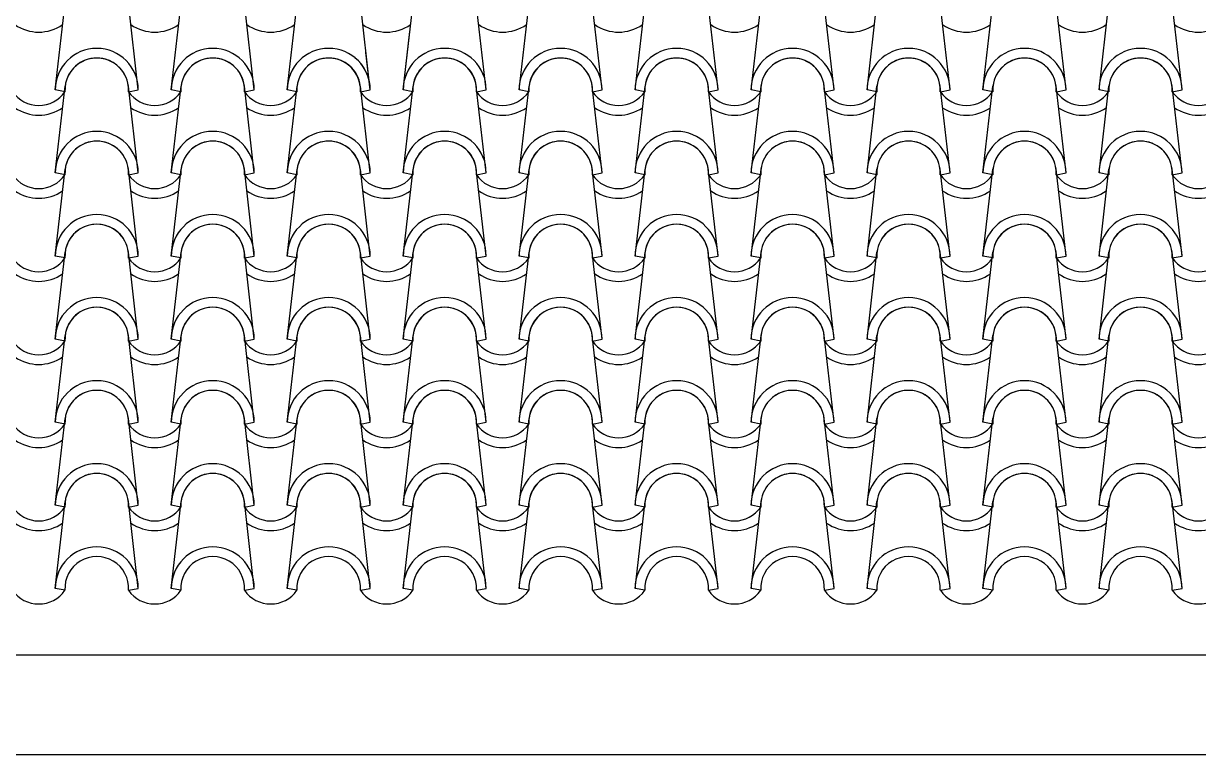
# Model space of a CAD drawing. Header units: millimetres. Extents: x -255 to 41745, y 236 to 29936.
# Drawn here: x 10370 to 12138, y 11760 to 12860 of the extents above; entities that cross this region are included whole.
import ezdxf

# ---------------------------------------------------------------- set-up
doc = ezdxf.new("R2010")
doc.units = ezdxf.units.MM
doc.layers.add('1', color=1, linetype='Continuous')
doc.layers.add('CALIDADES', color=7, linetype='Continuous')

msp = doc.modelspace()

# ---------------------------------------------------------------- linework, layer by layer
at = {"layer": '1'}
for p, q in [((10417.9, 12760.3), (10432.8, 12891)), ((10542.9, 12760.3), (10528, 12891)), ((10592.4, 12760.3), (10607.3, 12891)), ((10717.4, 12760.3), (10702.5, 12891)), ((10766.9, 12760.3), (10781.9, 12891)), ((10891.9, 12760.3), (10877, 12891)), ((10941.4, 12760.3), (10956.4, 12891)), ((11066.4, 12760.3), (11051.5, 12891)), ((11115.9, 12760.3), (11130.9, 12891)), ((11240.9, 12760.3), (11226, 12891)), ((11290.4, 12760.3), (11305.4, 12891)), ((11415.4, 12760.3), (11400.5, 12891)), ((11464.9, 12760.3), (11479.9, 12891)), ((11589.9, 12760.3), (11575, 12891)), ((11639.4, 12760.3), (11654.4, 12891)), ((11764.4, 12760.3), (11749.5, 12891)), ((11813.9, 12760.3), (11828.9, 12891)), ((11938.9, 12760.3), (11924, 12891)), ((11988.5, 12760.3), (12003.4, 12891)), ((12113.5, 12760.3), (12098.5, 12891)), ((10941.4, 12760.3), (10951.4, 12848.1)), ((10891.9, 12760.3), (10885.5, 12816.7)), ((10417.9, 12635.3), (10432.8, 12766)), ((10542.9, 12635.3), (10528, 12766)), ((10592.4, 12635.3), (10607.3, 12766)), ((10717.4, 12635.3), (10702.5, 12766)), ((10766.9, 12635.3), (10781.9, 12766)), ((10891.9, 12635.3), (10877, 12766)), ((10891.9, 12635.3), (10877, 12766)), ((10941.4, 12635.3), (10956.4, 12766)), ((10941.4, 12635.3), (10956.4, 12766)), ((11066.4, 12635.3), (11051.5, 12766)), ((11115.9, 12635.3), (11130.9, 12766)), ((11240.9, 12635.3), (11226, 12766)), ((11290.4, 12635.3), (11305.4, 12766)), ((11415.4, 12635.3), (11400.5, 12766)), ((11464.9, 12635.3), (11479.9, 12766)), ((11589.9, 12635.3), (11575, 12766)), ((11639.4, 12635.3), (11654.4, 12766)), ((11764.4, 12635.3), (11749.5, 12766)), ((11813.9, 12635.3), (11828.9, 12766)), ((11938.9, 12635.3), (11924, 12766)), ((11988.5, 12635.3), (12003.4, 12766)), ((12113.5, 12635.3), (12098.5, 12766)), ((10432.6, 12757.4), (10417.9, 12760.3)), ((10432.6, 12757.4), (10417.9, 12760.3)), ((10528.2, 12757.4), (10542.9, 12760.3)), ((10528.2, 12757.4), (10542.9, 12760.3)), ((10607.1, 12757.4), (10592.4, 12760.3)), ((10607.1, 12757.4), (10592.4, 12760.3)), ((10702.8, 12757.4), (10717.4, 12760.3)), ((10702.8, 12757.4), (10717.4, 12760.3)), ((10781.6, 12757.4), (10766.9, 12760.3)), ((10781.6, 12757.4), (10766.9, 12760.3)), ((10877.3, 12757.4), (10891.9, 12760.3)), ((10877.3, 12757.4), (10891.9, 12760.3)), ((10877.3, 12757.4), (10891.9, 12760.3)), ((10877.3, 12757.4), (10891.9, 12760.3)), ((10956.1, 12757.4), (10941.4, 12760.3)), ((10956.1, 12757.4), (10941.4, 12760.3)), ((10956.1, 12757.4), (10941.4, 12760.3)), ((10956.1, 12757.4), (10941.4, 12760.3)), ((11051.8, 12757.4), (11066.4, 12760.3)), ((11051.8, 12757.4), (11066.4, 12760.3)), ((11130.6, 12757.4), (11115.9, 12760.3)), ((11130.6, 12757.4), (11115.9, 12760.3)), ((11226.3, 12757.4), (11240.9, 12760.3)), ((11226.3, 12757.4), (11240.9, 12760.3)), ((11305.1, 12757.4), (11290.4, 12760.3)), ((11305.1, 12757.4), (11290.4, 12760.3)), ((11400.8, 12757.4), (11415.4, 12760.3)), ((11400.8, 12757.4), (11415.4, 12760.3)), ((11479.6, 12757.4), (11464.9, 12760.3)), ((11479.6, 12757.4), (11464.9, 12760.3)), ((11575.3, 12757.4), (11589.9, 12760.3)), ((11575.3, 12757.4), (11589.9, 12760.3)), ((11654.1, 12757.4), (11639.4, 12760.3)), ((11654.1, 12757.4), (11639.4, 12760.3)), ((11749.8, 12757.4), (11764.4, 12760.3)), ((11749.8, 12757.4), (11764.4, 12760.3)), ((11828.6, 12757.4), (11813.9, 12760.3)), ((11828.6, 12757.4), (11813.9, 12760.3)), ((11924.3, 12757.4), (11938.9, 12760.3)), ((11924.3, 12757.4), (11938.9, 12760.3)), ((12003.1, 12757.4), (11988.5, 12760.3)), ((12003.1, 12757.4), (11988.5, 12760.3)), ((12098.8, 12757.4), (12113.5, 12760.3)), ((12098.8, 12757.4), (12113.5, 12760.3)), ((10417.9, 12510.3), (10432.8, 12641)), ((10432.6, 12632.4), (10417.9, 12635.3)), ((10432.6, 12632.4), (10417.9, 12635.3)), ((10542.9, 12510.3), (10528, 12641)), ((10528.2, 12632.4), (10542.9, 12635.3)), ((10528.2, 12632.4), (10542.9, 12635.3)), ((10592.4, 12510.3), (10607.3, 12641)), ((10607.1, 12632.4), (10592.4, 12635.3)), ((10607.1, 12632.4), (10592.4, 12635.3)), ((10717.4, 12510.3), (10702.5, 12641)), ((10702.8, 12632.4), (10717.4, 12635.3)), ((10702.8, 12632.4), (10717.4, 12635.3)), ((10766.9, 12510.3), (10781.9, 12641)), ((10781.6, 12632.4), (10766.9, 12635.3)), ((10781.6, 12632.4), (10766.9, 12635.3)), ((10891.9, 12510.3), (10877, 12641)), ((10891.9, 12510.3), (10877, 12641)), ((10877.3, 12632.4), (10891.9, 12635.3)), ((10877.3, 12632.4), (10891.9, 12635.3)), ((10877.3, 12632.4), (10891.9, 12635.3)), ((10877.3, 12632.4), (10891.9, 12635.3)), ((10941.4, 12510.3), (10956.4, 12641)), ((10941.4, 12510.3), (10956.4, 12641)), ((10956.1, 12632.4), (10941.4, 12635.3)), ((10956.1, 12632.4), (10941.4, 12635.3)), ((10956.1, 12632.4), (10941.4, 12635.3)), ((10956.1, 12632.4), (10941.4, 12635.3)), ((11066.4, 12510.3), (11051.5, 12641)), ((11051.8, 12632.4), (11066.4, 12635.3)), ((11051.8, 12632.4), (11066.4, 12635.3)), ((11115.9, 12510.3), (11130.9, 12641)), ((11130.6, 12632.4), (11115.9, 12635.3)), ((11130.6, 12632.4), (11115.9, 12635.3)), ((11240.9, 12510.3), (11226, 12641)), ((11226.3, 12632.4), (11240.9, 12635.3)), ((11226.3, 12632.4), (11240.9, 12635.3)), ((11290.4, 12510.3), (11305.4, 12641)), ((11305.1, 12632.4), (11290.4, 12635.3)), ((11305.1, 12632.4), (11290.4, 12635.3)), ((11415.4, 12510.3), (11400.5, 12641)), ((11400.8, 12632.4), (11415.4, 12635.3)), ((11400.8, 12632.4), (11415.4, 12635.3)), ((11464.9, 12510.3), (11479.9, 12641)), ((11479.6, 12632.4), (11464.9, 12635.3)), ((11479.6, 12632.4), (11464.9, 12635.3)), ((11589.9, 12510.3), (11575, 12641)), ((11575.3, 12632.4), (11589.9, 12635.3)), ((11575.3, 12632.4), (11589.9, 12635.3)), ((11639.4, 12510.3), (11654.4, 12641)), ((11654.1, 12632.4), (11639.4, 12635.3)), ((11654.1, 12632.4), (11639.4, 12635.3)), ((11764.4, 12510.3), (11749.5, 12641)), ((11749.8, 12632.4), (11764.4, 12635.3)), ((11749.8, 12632.4), (11764.4, 12635.3)), ((11813.9, 12510.3), (11828.9, 12641)), ((11828.6, 12632.4), (11813.9, 12635.3)), ((11828.6, 12632.4), (11813.9, 12635.3)), ((11938.9, 12510.3), (11924, 12641)), ((11924.3, 12632.4), (11938.9, 12635.3)), ((11924.3, 12632.4), (11938.9, 12635.3)), ((11988.5, 12510.3), (12003.4, 12641)), ((12003.1, 12632.4), (11988.5, 12635.3)), ((12003.1, 12632.4), (11988.5, 12635.3)), ((12113.5, 12510.3), (12098.5, 12641)), ((12098.8, 12632.4), (12113.5, 12635.3)), ((12098.8, 12632.4), (12113.5, 12635.3)), ((10417.9, 12385.3), (10432.8, 12516)), ((10432.6, 12507.4), (10417.9, 12510.3)), ((10432.6, 12507.4), (10417.9, 12510.3)), ((10542.9, 12385.3), (10528, 12516)), ((10528.2, 12507.4), (10542.9, 12510.3)), ((10528.2, 12507.4), (10542.9, 12510.3)), ((10592.4, 12385.3), (10607.3, 12516)), ((10607.1, 12507.4), (10592.4, 12510.3)), ((10607.1, 12507.4), (10592.4, 12510.3)), ((10717.4, 12385.3), (10702.5, 12516)), ((10702.8, 12507.4), (10717.4, 12510.3)), ((10702.8, 12507.4), (10717.4, 12510.3)), ((10766.9, 12385.3), (10781.9, 12516)), ((10781.6, 12507.4), (10766.9, 12510.3)), ((10781.6, 12507.4), (10766.9, 12510.3)), ((10891.9, 12385.3), (10877, 12516)), ((10891.9, 12385.3), (10877, 12516)), ((10877.3, 12507.4), (10891.9, 12510.3)), ((10877.3, 12507.4), (10891.9, 12510.3)), ((10877.3, 12507.4), (10891.9, 12510.3)), ((10877.3, 12507.4), (10891.9, 12510.3)), ((10941.4, 12385.3), (10956.4, 12516)), ((10941.4, 12385.3), (10956.4, 12516)), ((10956.1, 12507.4), (10941.4, 12510.3)), ((10956.1, 12507.4), (10941.4, 12510.3)), ((10956.1, 12507.4), (10941.4, 12510.3)), ((10956.1, 12507.4), (10941.4, 12510.3)), ((11066.4, 12385.3), (11051.5, 12516)), ((11051.8, 12507.4), (11066.4, 12510.3)), ((11051.8, 12507.4), (11066.4, 12510.3)), ((11115.9, 12385.3), (11130.9, 12516)), ((11130.6, 12507.4), (11115.9, 12510.3)), ((11130.6, 12507.4), (11115.9, 12510.3)), ((11240.9, 12385.3), (11226, 12516)), ((11226.3, 12507.4), (11240.9, 12510.3)), ((11226.3, 12507.4), (11240.9, 12510.3)), ((11290.4, 12385.3), (11305.4, 12516)), ((11305.1, 12507.4), (11290.4, 12510.3)), ((11305.1, 12507.4), (11290.4, 12510.3)), ((11415.4, 12385.3), (11400.5, 12516)), ((11400.8, 12507.4), (11415.4, 12510.3)), ((11400.8, 12507.4), (11415.4, 12510.3)), ((11464.9, 12385.3), (11479.9, 12516)), ((11479.6, 12507.4), (11464.9, 12510.3)), ((11479.6, 12507.4), (11464.9, 12510.3)), ((11589.9, 12385.3), (11575, 12516)), ((11575.3, 12507.4), (11589.9, 12510.3)), ((11575.3, 12507.4), (11589.9, 12510.3)), ((11639.4, 12385.3), (11654.4, 12516)), ((11654.1, 12507.4), (11639.4, 12510.3)), ((11654.1, 12507.4), (11639.4, 12510.3)), ((11764.4, 12385.3), (11749.5, 12516)), ((11749.8, 12507.4), (11764.4, 12510.3)), ((11749.8, 12507.4), (11764.4, 12510.3)), ((11813.9, 12385.3), (11828.9, 12516)), ((11828.6, 12507.4), (11813.9, 12510.3)), ((11828.6, 12507.4), (11813.9, 12510.3)), ((11938.9, 12385.3), (11924, 12516)), ((11924.3, 12507.4), (11938.9, 12510.3)), ((11924.3, 12507.4), (11938.9, 12510.3)), ((11988.5, 12385.3), (12003.4, 12516)), ((12003.1, 12507.4), (11988.5, 12510.3)), ((12003.1, 12507.4), (11988.5, 12510.3)), ((12113.5, 12385.3), (12098.5, 12516)), ((12098.8, 12507.4), (12113.5, 12510.3)), ((12098.8, 12507.4), (12113.5, 12510.3)), ((10417.9, 12260.3), (10432.8, 12391)), ((10432.6, 12382.4), (10417.9, 12385.3)), ((10432.6, 12382.4), (10417.9, 12385.3)), ((10542.9, 12260.3), (10528, 12391)), ((10528.2, 12382.4), (10542.9, 12385.3)), ((10528.2, 12382.4), (10542.9, 12385.3)), ((10592.4, 12260.3), (10607.3, 12391)), ((10607.1, 12382.4), (10592.4, 12385.3)), ((10607.1, 12382.4), (10592.4, 12385.3)), ((10717.4, 12260.3), (10702.5, 12391)), ((10702.8, 12382.4), (10717.4, 12385.3)), ((10702.8, 12382.4), (10717.4, 12385.3)), ((10766.9, 12260.3), (10781.9, 12391)), ((10781.6, 12382.4), (10766.9, 12385.3)), ((10781.6, 12382.4), (10766.9, 12385.3)), ((10891.9, 12260.3), (10877, 12391)), ((10891.9, 12260.3), (10877, 12391)), ((10877.3, 12382.4), (10891.9, 12385.3)), ((10877.3, 12382.4), (10891.9, 12385.3)), ((10877.3, 12382.4), (10891.9, 12385.3)), ((10877.3, 12382.4), (10891.9, 12385.3)), ((10941.4, 12260.3), (10956.4, 12391)), ((10941.4, 12260.3), (10956.4, 12391)), ((10956.1, 12382.4), (10941.4, 12385.3)), ((10956.1, 12382.4), (10941.4, 12385.3)), ((10956.1, 12382.4), (10941.4, 12385.3)), ((10956.1, 12382.4), (10941.4, 12385.3)), ((11066.4, 12260.3), (11051.5, 12391)), ((11051.8, 12382.4), (11066.4, 12385.3)), ((11051.8, 12382.4), (11066.4, 12385.3)), ((11115.9, 12260.3), (11130.9, 12391)), ((11130.6, 12382.4), (11115.9, 12385.3)), ((11130.6, 12382.4), (11115.9, 12385.3)), ((11240.9, 12260.3), (11226, 12391)), ((11226.3, 12382.4), (11240.9, 12385.3)), ((11226.3, 12382.4), (11240.9, 12385.3)), ((11290.4, 12260.3), (11305.4, 12391)), ((11305.1, 12382.4), (11290.4, 12385.3)), ((11305.1, 12382.4), (11290.4, 12385.3)), ((11415.4, 12260.3), (11400.5, 12391)), ((11400.8, 12382.4), (11415.4, 12385.3)), ((11400.8, 12382.4), (11415.4, 12385.3)), ((11464.9, 12260.3), (11479.9, 12391)), ((11479.6, 12382.4), (11464.9, 12385.3)), ((11479.6, 12382.4), (11464.9, 12385.3)), ((11589.9, 12260.3), (11575, 12391)), ((11575.3, 12382.4), (11589.9, 12385.3)), ((11575.3, 12382.4), (11589.9, 12385.3)), ((11639.4, 12260.3), (11654.4, 12391)), ((11654.1, 12382.4), (11639.4, 12385.3)), ((11654.1, 12382.4), (11639.4, 12385.3)), ((11764.4, 12260.3), (11749.5, 12391)), ((11749.8, 12382.4), (11764.4, 12385.3)), ((11749.8, 12382.4), (11764.4, 12385.3)), ((11813.9, 12260.3), (11828.9, 12391)), ((11828.6, 12382.4), (11813.9, 12385.3)), ((11828.6, 12382.4), (11813.9, 12385.3)), ((11938.9, 12260.3), (11924, 12391)), ((11924.3, 12382.4), (11938.9, 12385.3)), ((11924.3, 12382.4), (11938.9, 12385.3)), ((11988.5, 12260.3), (12003.4, 12391)), ((12003.1, 12382.4), (11988.5, 12385.3)), ((12003.1, 12382.4), (11988.5, 12385.3)), ((12113.5, 12260.3), (12098.5, 12391)), ((12098.8, 12382.4), (12113.5, 12385.3)), ((12098.8, 12382.4), (12113.5, 12385.3)), ((10417.9, 12135.3), (10432.8, 12266)), ((10432.6, 12257.4), (10417.9, 12260.3)), ((10432.6, 12257.4), (10417.9, 12260.3)), ((10542.9, 12135.3), (10528, 12266)), ((10528.2, 12257.4), (10542.9, 12260.3)), ((10528.2, 12257.4), (10542.9, 12260.3)), ((10592.4, 12135.3), (10607.3, 12266)), ((10607.1, 12257.4), (10592.4, 12260.3)), ((10607.1, 12257.4), (10592.4, 12260.3)), ((10717.4, 12135.3), (10702.5, 12266)), ((10702.8, 12257.4), (10717.4, 12260.3)), ((10702.8, 12257.4), (10717.4, 12260.3)), ((10766.9, 12135.3), (10781.9, 12266)), ((10781.6, 12257.4), (10766.9, 12260.3)), ((10781.6, 12257.4), (10766.9, 12260.3)), ((10891.9, 12135.3), (10877, 12266)), ((10891.9, 12135.3), (10877, 12266)), ((10877.3, 12257.4), (10891.9, 12260.3)), ((10877.3, 12257.4), (10891.9, 12260.3)), ((10877.3, 12257.4), (10891.9, 12260.3)), ((10877.3, 12257.4), (10891.9, 12260.3)), ((10941.4, 12135.3), (10956.4, 12266)), ((10941.4, 12135.3), (10956.4, 12266)), ((10956.1, 12257.4), (10941.4, 12260.3)), ((10956.1, 12257.4), (10941.4, 12260.3)), ((10956.1, 12257.4), (10941.4, 12260.3)), ((10956.1, 12257.4), (10941.4, 12260.3)), ((11066.4, 12135.3), (11051.5, 12266)), ((11051.8, 12257.4), (11066.4, 12260.3)), ((11051.8, 12257.4), (11066.4, 12260.3)), ((11115.9, 12135.3), (11130.9, 12266)), ((11130.6, 12257.4), (11115.9, 12260.3)), ((11130.6, 12257.4), (11115.9, 12260.3)), ((11240.9, 12135.3), (11226, 12266)), ((11226.3, 12257.4), (11240.9, 12260.3)), ((11226.3, 12257.4), (11240.9, 12260.3)), ((11290.4, 12135.3), (11305.4, 12266)), ((11305.1, 12257.4), (11290.4, 12260.3)), ((11305.1, 12257.4), (11290.4, 12260.3)), ((11415.4, 12135.3), (11400.5, 12266)), ((11400.8, 12257.4), (11415.4, 12260.3)), ((11400.8, 12257.4), (11415.4, 12260.3)), ((11464.9, 12135.3), (11479.9, 12266)), ((11479.6, 12257.4), (11464.9, 12260.3)), ((11479.6, 12257.4), (11464.9, 12260.3)), ((11589.9, 12135.3), (11575, 12266)), ((11575.3, 12257.4), (11589.9, 12260.3)), ((11575.3, 12257.4), (11589.9, 12260.3)), ((11639.4, 12135.3), (11654.4, 12266)), ((11654.1, 12257.4), (11639.4, 12260.3)), ((11654.1, 12257.4), (11639.4, 12260.3)), ((11764.4, 12135.3), (11749.5, 12266)), ((11749.8, 12257.4), (11764.4, 12260.3)), ((11749.8, 12257.4), (11764.4, 12260.3)), ((11813.9, 12135.3), (11828.9, 12266)), ((11828.6, 12257.4), (11813.9, 12260.3)), ((11828.6, 12257.4), (11813.9, 12260.3)), ((11938.9, 12135.3), (11924, 12266)), ((11924.3, 12257.4), (11938.9, 12260.3)), ((11924.3, 12257.4), (11938.9, 12260.3)), ((11988.5, 12135.3), (12003.4, 12266)), ((12003.1, 12257.4), (11988.5, 12260.3)), ((12003.1, 12257.4), (11988.5, 12260.3)), ((12113.5, 12135.3), (12098.5, 12266)), ((12098.8, 12257.4), (12113.5, 12260.3)), ((12098.8, 12257.4), (12113.5, 12260.3)), ((10417.9, 12010.3), (10432.8, 12141)), ((10432.6, 12132.4), (10417.9, 12135.3)), ((10432.6, 12132.4), (10417.9, 12135.3)), ((10542.9, 12010.3), (10528, 12141)), ((10528.2, 12132.4), (10542.9, 12135.3)), ((10528.2, 12132.4), (10542.9, 12135.3)), ((10592.4, 12010.3), (10607.3, 12141)), ((10607.1, 12132.4), (10592.4, 12135.3)), ((10607.1, 12132.4), (10592.4, 12135.3)), ((10717.4, 12010.3), (10702.5, 12141)), ((10702.8, 12132.4), (10717.4, 12135.3)), ((10702.8, 12132.4), (10717.4, 12135.3)), ((10766.9, 12010.3), (10781.9, 12141)), ((10781.6, 12132.4), (10766.9, 12135.3)), ((10781.6, 12132.4), (10766.9, 12135.3)), ((10891.9, 12010.3), (10877, 12141)), ((10891.9, 12010.3), (10877, 12141)), ((10877.3, 12132.4), (10891.9, 12135.3)), ((10877.3, 12132.4), (10891.9, 12135.3)), ((10877.3, 12132.4), (10891.9, 12135.3)), ((10877.3, 12132.4), (10891.9, 12135.3)), ((10941.4, 12010.3), (10956.4, 12141)), ((10941.4, 12010.3), (10956.4, 12141)), ((10956.1, 12132.4), (10941.4, 12135.3)), ((10956.1, 12132.4), (10941.4, 12135.3)), ((10956.1, 12132.4), (10941.4, 12135.3)), ((10956.1, 12132.4), (10941.4, 12135.3)), ((11066.4, 12010.3), (11051.5, 12141)), ((11051.8, 12132.4), (11066.4, 12135.3)), ((11051.8, 12132.4), (11066.4, 12135.3)), ((11115.9, 12010.3), (11130.9, 12141)), ((11130.6, 12132.4), (11115.9, 12135.3)), ((11130.6, 12132.4), (11115.9, 12135.3)), ((11240.9, 12010.3), (11226, 12141)), ((11226.3, 12132.4), (11240.9, 12135.3)), ((11226.3, 12132.4), (11240.9, 12135.3)), ((11290.4, 12010.3), (11305.4, 12141)), ((11305.1, 12132.4), (11290.4, 12135.3)), ((11305.1, 12132.4), (11290.4, 12135.3)), ((11415.4, 12010.3), (11400.5, 12141)), ((11400.8, 12132.4), (11415.4, 12135.3)), ((11400.8, 12132.4), (11415.4, 12135.3)), ((11464.9, 12010.3), (11479.9, 12141)), ((11479.6, 12132.4), (11464.9, 12135.3)), ((11479.6, 12132.4), (11464.9, 12135.3)), ((11589.9, 12010.3), (11575, 12141)), ((11575.3, 12132.4), (11589.9, 12135.3)), ((11575.3, 12132.4), (11589.9, 12135.3)), ((11639.4, 12010.3), (11654.4, 12141)), ((11654.1, 12132.4), (11639.4, 12135.3)), ((11654.1, 12132.4), (11639.4, 12135.3)), ((11764.4, 12010.3), (11749.5, 12141)), ((11749.8, 12132.4), (11764.4, 12135.3)), ((11749.8, 12132.4), (11764.4, 12135.3)), ((11813.9, 12010.3), (11828.9, 12141)), ((11828.6, 12132.4), (11813.9, 12135.3)), ((11828.6, 12132.4), (11813.9, 12135.3)), ((11938.9, 12010.3), (11924, 12141)), ((11924.3, 12132.4), (11938.9, 12135.3)), ((11924.3, 12132.4), (11938.9, 12135.3)), ((11988.5, 12010.3), (12003.4, 12141)), ((12003.1, 12132.4), (11988.5, 12135.3)), ((12003.1, 12132.4), (11988.5, 12135.3)), ((12113.5, 12010.3), (12098.5, 12141)), ((12098.8, 12132.4), (12113.5, 12135.3)), ((12098.8, 12132.4), (12113.5, 12135.3)), ((10432.6, 12007.4), (10417.9, 12010.3)), ((10528.2, 12007.4), (10542.9, 12010.3)), ((10607.1, 12007.4), (10592.4, 12010.3)), ((10702.8, 12007.4), (10717.4, 12010.3)), ((10781.6, 12007.4), (10766.9, 12010.3)), ((10877.3, 12007.4), (10891.9, 12010.3)), ((10877.3, 12007.4), (10891.9, 12010.3)), ((10956.1, 12007.4), (10941.4, 12010.3)), ((10956.1, 12007.4), (10941.4, 12010.3)), ((11051.8, 12007.4), (11066.4, 12010.3)), ((11130.6, 12007.4), (11115.9, 12010.3)), ((11226.3, 12007.4), (11240.9, 12010.3)), ((11305.1, 12007.4), (11290.4, 12010.3)), ((11400.8, 12007.4), (11415.4, 12010.3)), ((11479.6, 12007.4), (11464.9, 12010.3)), ((11575.3, 12007.4), (11589.9, 12010.3)), ((11654.1, 12007.4), (11639.4, 12010.3)), ((11749.8, 12007.4), (11764.4, 12010.3)), ((11828.6, 12007.4), (11813.9, 12010.3)), ((11924.3, 12007.4), (11938.9, 12010.3)), ((12003.1, 12007.4), (11988.5, 12010.3)), ((12098.8, 12007.4), (12113.5, 12010.3))]:
    msp.add_line(p, q, dxfattribs=at)
for centre, radius, start, end in [((10393.1, 12909.7), 62.5, 234.9308, 305.0692), ((10567.6, 12909.7), 62.5, 234.9308, 305.0692), ((10742.1, 12909.7), 62.5, 234.9308, 305.0692), ((10916.6, 12909.7), 62.5, 234.9308, 305.0692), ((10916.6, 12909.7), 62.5, 234.9308, 305.0692), ((11091.1, 12909.7), 62.5, 234.9308, 305.0692), ((11091.1, 12909.7), 62.5, 234.9308, 305.0692), ((11265.6, 12909.7), 62.5, 234.9308, 305.0692), ((11440.1, 12909.7), 62.5, 234.9308, 305.0692), ((11614.6, 12909.7), 62.5, 234.9308, 305.0692), ((11789.1, 12909.7), 62.5, 234.9308, 305.0692), ((11963.6, 12909.7), 62.5, 234.9308, 305.0692), ((12138.1, 12909.7), 62.5, 234.9308, 305.0692), ((10480.4, 12760.3), 62.5, 0, 180), ((10480.4, 12760.3), 62.5, 0, 180), ((10654.9, 12760.3), 62.5, 0, 180), ((10654.9, 12760.3), 62.5, 0, 180), ((10829.4, 12760.3), 62.5, 0, 180), ((10829.4, 12760.3), 62.5, 0, 180), ((11003.9, 12760.3), 62.5, 0, 180), ((11003.9, 12760.3), 62.5, 0, 180), ((11178.4, 12760.3), 62.5, 0, 180), ((11178.4, 12760.3), 62.5, 0, 180), ((11352.9, 12760.3), 62.5, 0, 180), ((11352.9, 12760.3), 62.5, 0, 180), ((11527.4, 12760.3), 62.5, 0, 180), ((11527.4, 12760.3), 62.5, 0, 180), ((11701.9, 12760.3), 62.5, 0, 180), ((11701.9, 12760.3), 62.5, 0, 180), ((11876.4, 12760.3), 62.5, 0, 180), ((11876.4, 12760.3), 62.5, 0, 180), ((12051, 12760.3), 62.5, 0, 180), ((12051, 12760.3), 62.5, 0, 180), ((10480.4, 12760.3), 47.9, 356.4887, 183.5113), ((10480.4, 12760.3), 47.9, 356.4887, 183.5113), ((10480.4, 12760.3), 47.9, 6.838, 173.162), ((10654.9, 12760.3), 47.9, 356.4887, 183.5113), ((10654.9, 12760.3), 47.9, 356.4887, 183.5113), ((10654.9, 12760.3), 47.9, 6.838, 173.162), ((10829.4, 12760.3), 47.9, 356.4887, 183.5113), ((10829.4, 12760.3), 47.9, 356.4887, 183.5113), ((10829.4, 12760.3), 47.9, 6.838, 173.162), ((10829.4, 12760.3), 47.9, 6.838, 59.3952), ((10829.4, 12760.3), 47.9, 356.4887, 59.3952), ((10829.4, 12760.3), 47.9, 356.4887, 59.3952), ((10829.4, 12760.3), 62.5, 0, 50.8029), ((10829.4, 12760.3), 62.5, 0, 50.8029), ((11003.9, 12760.3), 47.9, 356.4887, 183.5113), ((11003.9, 12760.3), 47.9, 356.4887, 183.5113), ((11003.9, 12760.3), 47.9, 6.838, 173.162), ((11178.4, 12760.3), 47.9, 356.4887, 183.5113), ((11178.4, 12760.3), 47.9, 356.4887, 183.5113), ((11178.4, 12760.3), 47.9, 6.838, 173.162), ((11352.9, 12760.3), 47.9, 356.4887, 183.5113), ((11352.9, 12760.3), 47.9, 356.4887, 183.5113), ((11352.9, 12760.3), 47.9, 6.838, 173.162), ((11527.4, 12760.3), 47.9, 356.4887, 183.5113), ((11527.4, 12760.3), 47.9, 356.4887, 183.5113), ((11527.4, 12760.3), 47.9, 6.838, 173.162), ((11701.9, 12760.3), 47.9, 356.4887, 183.5113), ((11701.9, 12760.3), 47.9, 356.4887, 183.5113), ((11701.9, 12760.3), 47.9, 6.838, 173.162), ((11876.4, 12760.3), 47.9, 356.4887, 183.5113), ((11876.4, 12760.3), 47.9, 356.4887, 183.5113), ((11876.4, 12760.3), 47.9, 6.838, 173.162), ((12051, 12760.3), 47.9, 356.4887, 183.5113), ((12051, 12760.3), 47.9, 356.4887, 183.5113), ((12051, 12760.3), 47.9, 6.838, 173.162), ((10393.1, 12784.7), 47.9, 214.756, 325.244), ((10393.1, 12784.7), 47.9, 214.756, 325.244), ((10567.6, 12784.7), 47.9, 214.756, 325.244), ((10567.6, 12784.7), 47.9, 214.756, 325.244), ((10742.1, 12784.7), 47.9, 214.756, 325.244), ((10742.1, 12784.7), 47.9, 214.756, 325.244), ((10916.6, 12784.7), 47.9, 214.756, 325.244), ((10916.6, 12784.7), 47.9, 214.756, 325.244), ((10916.6, 12784.7), 47.9, 214.756, 325.244), ((10916.6, 12784.7), 47.9, 214.756, 325.244), ((11091.1, 12784.7), 47.9, 214.756, 325.244), ((11091.1, 12784.7), 47.9, 214.756, 325.244), ((11265.6, 12784.7), 47.9, 214.756, 325.244), ((11265.6, 12784.7), 47.9, 214.756, 325.244), ((11440.1, 12784.7), 47.9, 214.756, 325.244), ((11440.1, 12784.7), 47.9, 214.756, 325.244), ((11614.6, 12784.7), 47.9, 214.756, 325.244), ((11614.6, 12784.7), 47.9, 214.756, 325.244), ((11789.1, 12784.7), 47.9, 214.756, 325.244), ((11789.1, 12784.7), 47.9, 214.756, 325.244), ((11963.6, 12784.7), 47.9, 214.756, 325.244), ((11963.6, 12784.7), 47.9, 214.756, 325.244), ((12138.1, 12784.7), 47.9, 214.756, 325.244), ((12138.1, 12784.7), 47.9, 214.756, 325.244), ((10393.1, 12784.7), 62.5, 234.9308, 305.0692), ((10567.6, 12784.7), 62.5, 234.9308, 305.0692), ((10742.1, 12784.7), 62.5, 234.9308, 305.0692), ((10916.6, 12784.7), 62.5, 234.9308, 305.0692), ((10916.6, 12784.7), 62.5, 234.9308, 305.0692), ((11091.1, 12784.7), 62.5, 234.9308, 305.0692), ((11265.6, 12784.7), 62.5, 234.9308, 305.0692), ((11440.1, 12784.7), 62.5, 234.9308, 305.0692), ((11614.6, 12784.7), 62.5, 234.9308, 305.0692), ((11789.1, 12784.7), 62.5, 234.9308, 305.0692), ((11963.6, 12784.7), 62.5, 234.9308, 305.0692), ((12138.1, 12784.7), 62.5, 234.9308, 305.0692), ((10480.4, 12635.3), 62.5, 0, 180), ((10480.4, 12635.3), 62.5, 0, 180), ((10654.9, 12635.3), 62.5, 0, 180), ((10654.9, 12635.3), 62.5, 0, 180), ((10829.4, 12635.3), 62.5, 0, 180), ((10829.4, 12635.3), 62.5, 0, 180), ((11003.9, 12635.3), 62.5, 0, 180), ((11003.9, 12635.3), 62.5, 0, 180), ((11178.4, 12635.3), 62.5, 0, 180), ((11178.4, 12635.3), 62.5, 0, 180), ((11352.9, 12635.3), 62.5, 0, 180), ((11352.9, 12635.3), 62.5, 0, 180), ((11527.4, 12635.3), 62.5, 0, 180), ((11527.4, 12635.3), 62.5, 0, 180), ((11701.9, 12635.3), 62.5, 0, 180), ((11701.9, 12635.3), 62.5, 0, 180), ((11876.4, 12635.3), 62.5, 0, 180), ((11876.4, 12635.3), 62.5, 0, 180), ((12051, 12635.3), 62.5, 0, 180), ((12051, 12635.3), 62.5, 0, 180), ((10480.4, 12635.3), 47.9, 356.4887, 183.5113), ((10480.4, 12635.3), 47.9, 356.4887, 183.5113), ((10480.4, 12635.3), 47.9, 6.838, 173.162), ((10654.9, 12635.3), 47.9, 356.4887, 183.5113), ((10654.9, 12635.3), 47.9, 356.4887, 183.5113), ((10654.9, 12635.3), 47.9, 6.838, 173.162), ((10829.4, 12635.3), 47.9, 356.4887, 183.5113), ((10829.4, 12635.3), 47.9, 356.4887, 183.5113), ((10829.4, 12635.3), 47.9, 6.838, 173.162), ((11003.9, 12635.3), 47.9, 356.4887, 183.5113), ((11003.9, 12635.3), 47.9, 356.4887, 183.5113), ((11003.9, 12635.3), 47.9, 6.838, 173.162), ((11178.4, 12635.3), 47.9, 356.4887, 183.5113), ((11178.4, 12635.3), 47.9, 356.4887, 183.5113), ((11178.4, 12635.3), 47.9, 6.838, 173.162), ((11352.9, 12635.3), 47.9, 356.4887, 183.5113), ((11352.9, 12635.3), 47.9, 356.4887, 183.5113), ((11352.9, 12635.3), 47.9, 6.838, 173.162), ((11527.4, 12635.3), 47.9, 356.4887, 183.5113), ((11527.4, 12635.3), 47.9, 356.4887, 183.5113), ((11527.4, 12635.3), 47.9, 6.838, 173.162), ((11701.9, 12635.3), 47.9, 356.4887, 183.5113), ((11701.9, 12635.3), 47.9, 356.4887, 183.5113), ((11701.9, 12635.3), 47.9, 6.838, 173.162), ((11876.4, 12635.3), 47.9, 356.4887, 183.5113), ((11876.4, 12635.3), 47.9, 356.4887, 183.5113), ((11876.4, 12635.3), 47.9, 6.838, 173.162), ((12051, 12635.3), 47.9, 356.4887, 183.5113), ((12051, 12635.3), 47.9, 356.4887, 183.5113), ((12051, 12635.3), 47.9, 6.838, 173.162), ((10393.1, 12659.7), 47.9, 214.756, 325.244), ((10393.1, 12659.7), 47.9, 214.756, 325.244), ((10567.6, 12659.7), 47.9, 214.756, 325.244), ((10567.6, 12659.7), 47.9, 214.756, 325.244), ((10742.1, 12659.7), 47.9, 214.756, 325.244), ((10742.1, 12659.7), 47.9, 214.756, 325.244), ((10916.6, 12659.7), 47.9, 214.756, 325.244), ((10916.6, 12659.7), 47.9, 214.756, 325.244), ((10916.6, 12659.7), 47.9, 214.756, 325.244), ((10916.6, 12659.7), 47.9, 214.756, 325.244), ((11091.1, 12659.7), 47.9, 214.756, 325.244), ((11091.1, 12659.7), 47.9, 214.756, 325.244), ((11265.6, 12659.7), 47.9, 214.756, 325.244), ((11265.6, 12659.7), 47.9, 214.756, 325.244), ((11440.1, 12659.7), 47.9, 214.756, 325.244), ((11440.1, 12659.7), 47.9, 214.756, 325.244), ((11614.6, 12659.7), 47.9, 214.756, 325.244), ((11614.6, 12659.7), 47.9, 214.756, 325.244), ((11789.1, 12659.7), 47.9, 214.756, 325.244), ((11789.1, 12659.7), 47.9, 214.756, 325.244), ((11963.6, 12659.7), 47.9, 214.756, 325.244), ((11963.6, 12659.7), 47.9, 214.756, 325.244), ((12138.1, 12659.7), 47.9, 214.756, 325.244), ((12138.1, 12659.7), 47.9, 214.756, 325.244), ((10393.1, 12659.7), 62.5, 234.9308, 305.0692), ((10567.6, 12659.7), 62.5, 234.9308, 305.0692), ((10742.1, 12659.7), 62.5, 234.9308, 305.0692), ((10916.6, 12659.7), 62.5, 234.9308, 305.0692), ((10916.6, 12659.7), 62.5, 234.9308, 305.0692), ((11091.1, 12659.7), 62.5, 234.9308, 305.0692), ((11265.6, 12659.7), 62.5, 234.9308, 305.0692), ((11440.1, 12659.7), 62.5, 234.9308, 305.0692), ((11614.6, 12659.7), 62.5, 234.9308, 305.0692), ((11789.1, 12659.7), 62.5, 234.9308, 305.0692), ((11963.6, 12659.7), 62.5, 234.9308, 305.0692), ((12138.1, 12659.7), 62.5, 234.9308, 305.0692), ((10480.4, 12510.3), 62.5, 0, 180), ((10480.4, 12510.3), 62.5, 0, 180), ((10654.9, 12510.3), 62.5, 0, 180), ((10654.9, 12510.3), 62.5, 0, 180), ((10829.4, 12510.3), 62.5, 0, 180), ((10829.4, 12510.3), 62.5, 0, 180), ((11003.9, 12510.3), 62.5, 0, 180), ((11003.9, 12510.3), 62.5, 0, 180), ((11178.4, 12510.3), 62.5, 0, 180), ((11178.4, 12510.3), 62.5, 0, 180), ((11352.9, 12510.3), 62.5, 0, 180), ((11352.9, 12510.3), 62.5, 0, 180), ((11527.4, 12510.3), 62.5, 0, 180), ((11527.4, 12510.3), 62.5, 0, 180), ((11701.9, 12510.3), 62.5, 0, 180), ((11701.9, 12510.3), 62.5, 0, 180), ((11876.4, 12510.3), 62.5, 0, 180), ((11876.4, 12510.3), 62.5, 0, 180), ((12051, 12510.3), 62.5, 0, 180), ((12051, 12510.3), 62.5, 0, 180), ((10480.4, 12510.3), 47.9, 356.4887, 183.5113), ((10480.4, 12510.3), 47.9, 356.4887, 183.5113), ((10480.4, 12510.3), 47.9, 6.838, 173.162), ((10654.9, 12510.3), 47.9, 356.4887, 183.5113), ((10654.9, 12510.3), 47.9, 356.4887, 183.5113), ((10654.9, 12510.3), 47.9, 6.838, 173.162), ((10829.4, 12510.3), 47.9, 356.4887, 183.5113), ((10829.4, 12510.3), 47.9, 356.4887, 183.5113), ((10829.4, 12510.3), 47.9, 6.838, 173.162), ((11003.9, 12510.3), 47.9, 356.4887, 183.5113), ((11003.9, 12510.3), 47.9, 356.4887, 183.5113), ((11003.9, 12510.3), 47.9, 6.838, 173.162), ((11178.4, 12510.3), 47.9, 356.4887, 183.5113), ((11178.4, 12510.3), 47.9, 356.4887, 183.5113), ((11178.4, 12510.3), 47.9, 6.838, 173.162), ((11352.9, 12510.3), 47.9, 356.4887, 183.5113), ((11352.9, 12510.3), 47.9, 356.4887, 183.5113), ((11352.9, 12510.3), 47.9, 6.838, 173.162), ((11527.4, 12510.3), 47.9, 356.4887, 183.5113), ((11527.4, 12510.3), 47.9, 356.4887, 183.5113), ((11527.4, 12510.3), 47.9, 6.838, 173.162), ((11701.9, 12510.3), 47.9, 356.4887, 183.5113), ((11701.9, 12510.3), 47.9, 356.4887, 183.5113), ((11701.9, 12510.3), 47.9, 6.838, 173.162), ((11876.4, 12510.3), 47.9, 356.4887, 183.5113), ((11876.4, 12510.3), 47.9, 356.4887, 183.5113), ((11876.4, 12510.3), 47.9, 6.838, 173.162), ((12051, 12510.3), 47.9, 356.4887, 183.5113), ((12051, 12510.3), 47.9, 356.4887, 183.5113), ((12051, 12510.3), 47.9, 6.838, 173.162), ((10393.1, 12534.7), 47.9, 214.756, 325.244), ((10393.1, 12534.7), 47.9, 214.756, 325.244), ((10567.6, 12534.7), 47.9, 214.756, 325.244), ((10567.6, 12534.7), 47.9, 214.756, 325.244), ((10742.1, 12534.7), 47.9, 214.756, 325.244), ((10742.1, 12534.7), 47.9, 214.756, 325.244), ((10916.6, 12534.7), 47.9, 214.756, 325.244), ((10916.6, 12534.7), 47.9, 214.756, 325.244), ((10916.6, 12534.7), 47.9, 214.756, 325.244), ((10916.6, 12534.7), 47.9, 214.756, 325.244), ((11091.1, 12534.7), 47.9, 214.756, 325.244), ((11091.1, 12534.7), 47.9, 214.756, 325.244), ((11265.6, 12534.7), 47.9, 214.756, 325.244), ((11265.6, 12534.7), 47.9, 214.756, 325.244), ((11440.1, 12534.7), 47.9, 214.756, 325.244), ((11440.1, 12534.7), 47.9, 214.756, 325.244), ((11614.6, 12534.7), 47.9, 214.756, 325.244), ((11614.6, 12534.7), 47.9, 214.756, 325.244), ((11789.1, 12534.7), 47.9, 214.756, 325.244), ((11789.1, 12534.7), 47.9, 214.756, 325.244), ((11963.6, 12534.7), 47.9, 214.756, 325.244), ((11963.6, 12534.7), 47.9, 214.756, 325.244), ((12138.1, 12534.7), 47.9, 214.756, 325.244), ((12138.1, 12534.7), 47.9, 214.756, 325.244), ((10393.1, 12534.7), 62.5, 234.9308, 305.0692), ((10567.6, 12534.7), 62.5, 234.9308, 305.0692), ((10742.1, 12534.7), 62.5, 234.9308, 305.0692), ((10916.6, 12534.7), 62.5, 234.9308, 305.0692), ((10916.6, 12534.7), 62.5, 234.9308, 305.0692), ((11091.1, 12534.7), 62.5, 234.9308, 305.0692), ((11265.6, 12534.7), 62.5, 234.9308, 305.0692), ((11440.1, 12534.7), 62.5, 234.9308, 305.0692), ((11614.6, 12534.7), 62.5, 234.9308, 305.0692), ((11789.1, 12534.7), 62.5, 234.9308, 305.0692), ((11963.6, 12534.7), 62.5, 234.9308, 305.0692), ((12138.1, 12534.7), 62.5, 234.9308, 305.0692), ((10480.4, 12385.3), 62.5, 0, 180), ((10480.4, 12385.3), 62.5, 0, 180), ((10654.9, 12385.3), 62.5, 0, 180), ((10654.9, 12385.3), 62.5, 0, 180), ((10829.4, 12385.3), 62.5, 0, 180), ((10829.4, 12385.3), 62.5, 0, 180), ((11003.9, 12385.3), 62.5, 0, 180), ((11003.9, 12385.3), 62.5, 0, 180), ((11178.4, 12385.3), 62.5, 0, 180), ((11178.4, 12385.3), 62.5, 0, 180), ((11352.9, 12385.3), 62.5, 0, 180), ((11352.9, 12385.3), 62.5, 0, 180), ((11527.4, 12385.3), 62.5, 0, 180), ((11527.4, 12385.3), 62.5, 0, 180), ((11701.9, 12385.3), 62.5, 0, 180), ((11701.9, 12385.3), 62.5, 0, 180), ((11876.4, 12385.3), 62.5, 0, 180), ((11876.4, 12385.3), 62.5, 0, 180), ((12051, 12385.3), 62.5, 0, 180), ((12051, 12385.3), 62.5, 0, 180), ((10480.4, 12385.3), 47.9, 356.4887, 183.5113), ((10480.4, 12385.3), 47.9, 356.4887, 183.5113), ((10480.4, 12385.3), 47.9, 6.838, 173.162), ((10654.9, 12385.3), 47.9, 356.4887, 183.5113), ((10654.9, 12385.3), 47.9, 356.4887, 183.5113), ((10654.9, 12385.3), 47.9, 6.838, 173.162), ((10829.4, 12385.3), 47.9, 356.4887, 183.5113), ((10829.4, 12385.3), 47.9, 356.4887, 183.5113), ((10829.4, 12385.3), 47.9, 6.838, 173.162), ((11003.9, 12385.3), 47.9, 356.4887, 183.5113), ((11003.9, 12385.3), 47.9, 356.4887, 183.5113), ((11003.9, 12385.3), 47.9, 6.838, 173.162), ((11178.4, 12385.3), 47.9, 356.4887, 183.5113), ((11178.4, 12385.3), 47.9, 356.4887, 183.5113), ((11178.4, 12385.3), 47.9, 6.838, 173.162), ((11352.9, 12385.3), 47.9, 356.4887, 183.5113), ((11352.9, 12385.3), 47.9, 356.4887, 183.5113), ((11352.9, 12385.3), 47.9, 6.838, 173.162), ((11527.4, 12385.3), 47.9, 356.4887, 183.5113), ((11527.4, 12385.3), 47.9, 356.4887, 183.5113), ((11527.4, 12385.3), 47.9, 6.838, 173.162), ((11701.9, 12385.3), 47.9, 356.4887, 183.5113), ((11701.9, 12385.3), 47.9, 356.4887, 183.5113), ((11701.9, 12385.3), 47.9, 6.838, 173.162), ((11876.4, 12385.3), 47.9, 356.4887, 183.5113), ((11876.4, 12385.3), 47.9, 356.4887, 183.5113), ((11876.4, 12385.3), 47.9, 6.838, 173.162), ((12051, 12385.3), 47.9, 356.4887, 183.5113), ((12051, 12385.3), 47.9, 356.4887, 183.5113), ((12051, 12385.3), 47.9, 6.838, 173.162), ((10393.1, 12409.7), 47.9, 214.756, 325.244), ((10393.1, 12409.7), 47.9, 214.756, 325.244), ((10567.6, 12409.7), 47.9, 214.756, 325.244), ((10567.6, 12409.7), 47.9, 214.756, 325.244), ((10742.1, 12409.7), 47.9, 214.756, 325.244), ((10742.1, 12409.7), 47.9, 214.756, 325.244), ((10916.6, 12409.7), 47.9, 214.756, 325.244), ((10916.6, 12409.7), 47.9, 214.756, 325.244), ((10916.6, 12409.7), 47.9, 214.756, 325.244), ((10916.6, 12409.7), 47.9, 214.756, 325.244), ((11091.1, 12409.7), 47.9, 214.756, 325.244), ((11091.1, 12409.7), 47.9, 214.756, 325.244), ((11265.6, 12409.7), 47.9, 214.756, 325.244), ((11265.6, 12409.7), 47.9, 214.756, 325.244), ((11440.1, 12409.7), 47.9, 214.756, 325.244), ((11440.1, 12409.7), 47.9, 214.756, 325.244), ((11614.6, 12409.7), 47.9, 214.756, 325.244), ((11614.6, 12409.7), 47.9, 214.756, 325.244), ((11789.1, 12409.7), 47.9, 214.756, 325.244), ((11789.1, 12409.7), 47.9, 214.756, 325.244), ((11963.6, 12409.7), 47.9, 214.756, 325.244), ((11963.6, 12409.7), 47.9, 214.756, 325.244), ((12138.1, 12409.7), 47.9, 214.756, 325.244), ((12138.1, 12409.7), 47.9, 214.756, 325.244), ((10393.1, 12409.7), 62.5, 234.9308, 305.0692), ((10567.6, 12409.7), 62.5, 234.9308, 305.0692), ((10742.1, 12409.7), 62.5, 234.9308, 305.0692), ((10916.6, 12409.7), 62.5, 234.9308, 305.0692), ((10916.6, 12409.7), 62.5, 234.9308, 305.0692), ((11091.1, 12409.7), 62.5, 234.9308, 305.0692), ((11265.6, 12409.7), 62.5, 234.9308, 305.0692), ((11440.1, 12409.7), 62.5, 234.9308, 305.0692), ((11614.6, 12409.7), 62.5, 234.9308, 305.0692), ((11789.1, 12409.7), 62.5, 234.9308, 305.0692), ((11963.6, 12409.7), 62.5, 234.9308, 305.0692), ((12138.1, 12409.7), 62.5, 234.9308, 305.0692), ((10480.4, 12260.3), 62.5, 0, 180), ((10480.4, 12260.3), 62.5, 0, 180), ((10480.4, 12260.3), 47.9, 356.4887, 183.5113), ((10480.4, 12260.3), 47.9, 356.4887, 183.5113), ((10480.4, 12260.3), 47.9, 6.838, 173.162), ((10654.9, 12260.3), 62.5, 0, 180), ((10654.9, 12260.3), 62.5, 0, 180), ((10654.9, 12260.3), 47.9, 356.4887, 183.5113), ((10654.9, 12260.3), 47.9, 356.4887, 183.5113), ((10654.9, 12260.3), 47.9, 6.838, 173.162), ((10829.4, 12260.3), 62.5, 0, 180), ((10829.4, 12260.3), 62.5, 0, 180), ((10829.4, 12260.3), 47.9, 356.4887, 183.5113), ((10829.4, 12260.3), 47.9, 356.4887, 183.5113), ((10829.4, 12260.3), 47.9, 6.838, 173.162), ((11003.9, 12260.3), 62.5, 0, 180), ((11003.9, 12260.3), 62.5, 0, 180), ((11003.9, 12260.3), 47.9, 356.4887, 183.5113), ((11003.9, 12260.3), 47.9, 356.4887, 183.5113), ((11003.9, 12260.3), 47.9, 6.838, 173.162), ((11178.4, 12260.3), 62.5, 0, 180), ((11178.4, 12260.3), 62.5, 0, 180), ((11178.4, 12260.3), 47.9, 356.4887, 183.5113), ((11178.4, 12260.3), 47.9, 356.4887, 183.5113), ((11178.4, 12260.3), 47.9, 6.838, 173.162), ((11352.9, 12260.3), 62.5, 0, 180), ((11352.9, 12260.3), 62.5, 0, 180), ((11352.9, 12260.3), 47.9, 356.4887, 183.5113), ((11352.9, 12260.3), 47.9, 356.4887, 183.5113), ((11352.9, 12260.3), 47.9, 6.838, 173.162), ((11527.4, 12260.3), 62.5, 0, 180), ((11527.4, 12260.3), 62.5, 0, 180), ((11527.4, 12260.3), 47.9, 356.4887, 183.5113), ((11527.4, 12260.3), 47.9, 356.4887, 183.5113), ((11527.4, 12260.3), 47.9, 6.838, 173.162), ((11701.9, 12260.3), 62.5, 0, 180), ((11701.9, 12260.3), 62.5, 0, 180), ((11701.9, 12260.3), 47.9, 356.4887, 183.5113), ((11701.9, 12260.3), 47.9, 356.4887, 183.5113), ((11701.9, 12260.3), 47.9, 6.838, 173.162), ((11876.4, 12260.3), 62.5, 0, 180), ((11876.4, 12260.3), 62.5, 0, 180), ((11876.4, 12260.3), 47.9, 356.4887, 183.5113), ((11876.4, 12260.3), 47.9, 356.4887, 183.5113), ((11876.4, 12260.3), 47.9, 6.838, 173.162), ((12051, 12260.3), 62.5, 0, 180), ((12051, 12260.3), 62.5, 0, 180), ((12051, 12260.3), 47.9, 356.4887, 183.5113), ((12051, 12260.3), 47.9, 356.4887, 183.5113), ((12051, 12260.3), 47.9, 6.838, 173.162), ((10393.1, 12284.7), 47.9, 214.756, 325.244), ((10393.1, 12284.7), 47.9, 214.756, 325.244), ((10567.6, 12284.7), 47.9, 214.756, 325.244), ((10567.6, 12284.7), 47.9, 214.756, 325.244), ((10742.1, 12284.7), 47.9, 214.756, 325.244), ((10742.1, 12284.7), 47.9, 214.756, 325.244), ((10916.6, 12284.7), 47.9, 214.756, 325.244), ((10916.6, 12284.7), 47.9, 214.756, 325.244), ((10916.6, 12284.7), 47.9, 214.756, 325.244), ((10916.6, 12284.7), 47.9, 214.756, 325.244), ((11091.1, 12284.7), 47.9, 214.756, 325.244), ((11091.1, 12284.7), 47.9, 214.756, 325.244), ((11265.6, 12284.7), 47.9, 214.756, 325.244), ((11265.6, 12284.7), 47.9, 214.756, 325.244), ((11440.1, 12284.7), 47.9, 214.756, 325.244), ((11440.1, 12284.7), 47.9, 214.756, 325.244), ((11614.6, 12284.7), 47.9, 214.756, 325.244), ((11614.6, 12284.7), 47.9, 214.756, 325.244), ((11789.1, 12284.7), 47.9, 214.756, 325.244), ((11789.1, 12284.7), 47.9, 214.756, 325.244), ((11963.6, 12284.7), 47.9, 214.756, 325.244), ((11963.6, 12284.7), 47.9, 214.756, 325.244), ((12138.1, 12284.7), 47.9, 214.756, 325.244), ((12138.1, 12284.7), 47.9, 214.756, 325.244), ((10393.1, 12284.7), 62.5, 234.9308, 305.0692), ((10567.6, 12284.7), 62.5, 234.9308, 305.0692), ((10742.1, 12284.7), 62.5, 234.9308, 305.0692), ((10916.6, 12284.7), 62.5, 234.9308, 305.0692), ((10916.6, 12284.7), 62.5, 234.9308, 305.0692), ((11091.1, 12284.7), 62.5, 234.9308, 305.0692), ((11265.6, 12284.7), 62.5, 234.9308, 305.0692), ((11440.1, 12284.7), 62.5, 234.9308, 305.0692), ((11614.6, 12284.7), 62.5, 234.9308, 305.0692), ((11789.1, 12284.7), 62.5, 234.9308, 305.0692), ((11963.6, 12284.7), 62.5, 234.9308, 305.0692), ((12138.1, 12284.7), 62.5, 234.9308, 305.0692), ((10480.4, 12135.3), 62.5, 0, 180), ((10480.4, 12135.3), 62.5, 0, 180), ((10480.4, 12135.3), 47.9, 356.4887, 183.5113), ((10480.4, 12135.3), 47.9, 356.4887, 183.5113), ((10480.4, 12135.3), 47.9, 6.838, 173.162), ((10654.9, 12135.3), 62.5, 0, 180), ((10654.9, 12135.3), 62.5, 0, 180), ((10654.9, 12135.3), 47.9, 356.4887, 183.5113), ((10654.9, 12135.3), 47.9, 356.4887, 183.5113), ((10654.9, 12135.3), 47.9, 6.838, 173.162), ((10829.4, 12135.3), 62.5, 0, 180), ((10829.4, 12135.3), 62.5, 0, 180), ((10829.4, 12135.3), 47.9, 356.4887, 183.5113), ((10829.4, 12135.3), 47.9, 356.4887, 183.5113), ((10829.4, 12135.3), 47.9, 6.838, 173.162), ((11003.9, 12135.3), 62.5, 0, 180), ((11003.9, 12135.3), 62.5, 0, 180), ((11003.9, 12135.3), 47.9, 356.4887, 183.5113), ((11003.9, 12135.3), 47.9, 356.4887, 183.5113), ((11003.9, 12135.3), 47.9, 6.838, 173.162), ((11178.4, 12135.3), 62.5, 0, 180), ((11178.4, 12135.3), 62.5, 0, 180), ((11178.4, 12135.3), 47.9, 356.4887, 183.5113), ((11178.4, 12135.3), 47.9, 356.4887, 183.5113), ((11178.4, 12135.3), 47.9, 6.838, 173.162), ((11352.9, 12135.3), 62.5, 0, 180), ((11352.9, 12135.3), 62.5, 0, 180), ((11352.9, 12135.3), 47.9, 356.4887, 183.5113), ((11352.9, 12135.3), 47.9, 356.4887, 183.5113), ((11352.9, 12135.3), 47.9, 6.838, 173.162), ((11527.4, 12135.3), 62.5, 0, 180), ((11527.4, 12135.3), 62.5, 0, 180), ((11527.4, 12135.3), 47.9, 356.4887, 183.5113), ((11527.4, 12135.3), 47.9, 356.4887, 183.5113), ((11527.4, 12135.3), 47.9, 6.838, 173.162), ((11701.9, 12135.3), 62.5, 0, 180), ((11701.9, 12135.3), 62.5, 0, 180), ((11701.9, 12135.3), 47.9, 356.4887, 183.5113), ((11701.9, 12135.3), 47.9, 356.4887, 183.5113), ((11701.9, 12135.3), 47.9, 6.838, 173.162), ((11876.4, 12135.3), 62.5, 0, 180), ((11876.4, 12135.3), 62.5, 0, 180), ((11876.4, 12135.3), 47.9, 356.4887, 183.5113), ((11876.4, 12135.3), 47.9, 356.4887, 183.5113), ((11876.4, 12135.3), 47.9, 6.838, 173.162), ((12051, 12135.3), 62.5, 0, 180), ((12051, 12135.3), 62.5, 0, 180), ((12051, 12135.3), 47.9, 356.4887, 183.5113), ((12051, 12135.3), 47.9, 356.4887, 183.5113), ((12051, 12135.3), 47.9, 6.838, 173.162), ((10393.1, 12159.7), 47.9, 214.756, 325.244), ((10393.1, 12159.7), 47.9, 214.756, 325.244), ((10567.6, 12159.7), 47.9, 214.756, 325.244), ((10567.6, 12159.7), 47.9, 214.756, 325.244), ((10742.1, 12159.7), 47.9, 214.756, 325.244), ((10742.1, 12159.7), 47.9, 214.756, 325.244), ((10916.6, 12159.7), 47.9, 214.756, 325.244), ((10916.6, 12159.7), 47.9, 214.756, 325.244), ((10916.6, 12159.7), 47.9, 214.756, 325.244), ((10916.6, 12159.7), 47.9, 214.756, 325.244), ((11091.1, 12159.7), 47.9, 214.756, 325.244), ((11091.1, 12159.7), 47.9, 214.756, 325.244), ((11265.6, 12159.7), 47.9, 214.756, 325.244), ((11265.6, 12159.7), 47.9, 214.756, 325.244), ((11440.1, 12159.7), 47.9, 214.756, 325.244), ((11440.1, 12159.7), 47.9, 214.756, 325.244), ((11614.6, 12159.7), 47.9, 214.756, 325.244), ((11614.6, 12159.7), 47.9, 214.756, 325.244), ((11789.1, 12159.7), 47.9, 214.756, 325.244), ((11789.1, 12159.7), 47.9, 214.756, 325.244), ((11963.6, 12159.7), 47.9, 214.756, 325.244), ((11963.6, 12159.7), 47.9, 214.756, 325.244), ((12138.1, 12159.7), 47.9, 214.756, 325.244), ((12138.1, 12159.7), 47.9, 214.756, 325.244), ((10393.1, 12159.7), 62.5, 234.9308, 305.0692), ((10567.6, 12159.7), 62.5, 234.9308, 305.0692), ((10742.1, 12159.7), 62.5, 234.9308, 305.0692), ((10916.6, 12159.7), 62.5, 234.9308, 305.0692), ((10916.6, 12159.7), 62.5, 234.9308, 305.0692), ((11091.1, 12159.7), 62.5, 234.9308, 305.0692), ((11265.6, 12159.7), 62.5, 234.9308, 305.0692), ((11440.1, 12159.7), 62.5, 234.9308, 305.0692), ((11614.6, 12159.7), 62.5, 234.9308, 305.0692), ((11789.1, 12159.7), 62.5, 234.9308, 305.0692), ((11963.6, 12159.7), 62.5, 234.9308, 305.0692), ((12138.1, 12159.7), 62.5, 234.9308, 305.0692), ((10480.4, 12010.3), 62.5, 0, 180), ((10480.4, 12010.3), 47.9, 356.4887, 183.5113), ((10654.9, 12010.3), 62.5, 0, 180), ((10654.9, 12010.3), 47.9, 356.4887, 183.5113), ((10829.4, 12010.3), 62.5, 0, 180), ((10829.4, 12010.3), 47.9, 356.4887, 183.5113), ((11003.9, 12010.3), 62.5, 0, 180), ((11003.9, 12010.3), 47.9, 356.4887, 183.5113), ((11178.4, 12010.3), 62.5, 0, 180), ((11178.4, 12010.3), 47.9, 356.4887, 183.5113), ((11352.9, 12010.3), 62.5, 0, 180), ((11352.9, 12010.3), 47.9, 356.4887, 183.5113), ((11527.4, 12010.3), 62.5, 0, 180), ((11527.4, 12010.3), 47.9, 356.4887, 183.5113), ((11701.9, 12010.3), 62.5, 0, 180), ((11701.9, 12010.3), 47.9, 356.4887, 183.5113), ((11876.4, 12010.3), 62.5, 0, 180), ((11876.4, 12010.3), 47.9, 356.4887, 183.5113), ((12051, 12010.3), 62.5, 0, 180), ((12051, 12010.3), 47.9, 356.4887, 183.5113), ((10393.1, 12034.7), 47.9, 214.756, 325.244), ((10567.6, 12034.7), 47.9, 214.756, 325.244), ((10742.1, 12034.7), 47.9, 214.756, 325.244), ((10916.6, 12034.7), 47.9, 214.756, 325.244), ((10916.6, 12034.7), 47.9, 214.756, 325.244), ((11091.1, 12034.7), 47.9, 214.756, 325.244), ((11265.6, 12034.7), 47.9, 214.756, 325.244), ((11440.1, 12034.7), 47.9, 214.756, 325.244), ((11614.6, 12034.7), 47.9, 214.756, 325.244), ((11789.1, 12034.7), 47.9, 214.756, 325.244), ((11963.6, 12034.7), 47.9, 214.756, 325.244), ((12138.1, 12034.7), 47.9, 214.756, 325.244)]:
    msp.add_arc(centre, radius, start, end, dxfattribs=at)
at = {"layer": 'CALIDADES'}
for p, q in [((3350.5, 11910.3), (21100.5, 11910.3)), ((3462.7, 11760.3), (20988.2, 11760.3))]:
    msp.add_line(p, q, dxfattribs=at)

doc.saveas('drawing.dxf')
